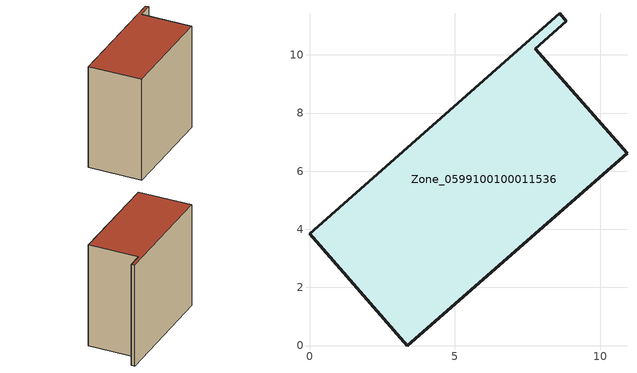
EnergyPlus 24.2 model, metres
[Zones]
Zone_0599100100011536
 floor ground (C_G): 0,3.84 8.61,11.43 8.84,11.17 7.78,10.22 10.93,6.62 3.37,0 z3.7
 wall outside (C_F): 7.78,10.22 8.84,11.17 8.61,11.43 0,3.84 3.37,0 10.93,6.62 7.78,10.22 z3.7:13.72
 roof outside (C_R): 3.37,0 10.93,6.62 7.78,10.22 8.84,11.17 8.61,11.43 0,3.84 z13.72
[BUILDING]
Pand.0599100100011536: North Axis=0; Terrain=City; Loads Convergence Tolerance Value=0.04; Temperature Convergence Tolerance Value=0.4; Solar Distribution=FullExterior; Maximum Number of Warmup Days=25; Minimum Number of Warmup Days=1
[Site:Location]
Rotterdam.The.Hague.AP_ZH_NLD Design_Conditions: Latitude=51.96; Longitude=4.45; Time Zone=1; Elevation=-4.5
[SITE:GROUNDTEMPERATURE:BUILDINGSURFACE]
18, 18, 18, 18, 18, 18, 18, 18, 18, 18, 18, 18
[MATERIAL] Thermal Absorptance=0.9; Solar Absorptance=0.7; Visible Absorptance=0.7
Name | Roughness | Thickness | Conductivity | Density | Specific Heat
G.TI.2015-2018 | MediumSmooth | 0.15 | 0.0428571 | 540 | 1210
F.TI.2015-2018 | Rough | 0.3 | 0.0666667 | 1920 | 840
R.TI.2015-2018 | MediumRough | 0.2 | 0.0333333 | 1500 | 1000
[CONSTRUCTION]
C_G: G.TI.2015-2018
C_F: F.TI.2015-2018
C_R: R.TI.2015-2018
[ZONE]
Zone_0599100100011536: Type=1; Multiplier=1; Ceiling Height=Autocalculate; Volume=Autocalculate; Floor Area=autocalculate; Part of Total Floor Area=Yes
[ZONEINFILTRATION:DESIGNFLOWRATE]
Infil_Zone_0599100100011536: Zone or ZoneList or Space or SpaceList=Zone_0599100100011536; Schedule=AlwaysOn; Design Flow Rate Calculation Method=Flow/Area; Flow Rate per Floor Area=0.0015; Constant Term Coefficient=1; Temperature Term Coefficient=0; Velocity Term Coefficient=0; Velocity Squared Term Coefficient=0
[HVACTEMPLATE:ZONE:IDEALLOADSAIRSYSTEM]
Zone_0599100100011536: Maximum Heating Supply Air Temperature=50; Minimum Cooling Supply Air Temperature=13; Maximum Heating Supply Air Humidity Ratio=0.0156; Minimum Cooling Supply Air Humidity Ratio=0.0077; Heating Limit=NoLimit; Cooling Limit=NoLimit; Dehumidification Control Type=ConstantSensibleHeatRatio; Cooling Sensible Heat Ratio=0.7; Dehumidification Setpoint=60; Humidification Control Type=None; Humidification Setpoint=30; Outdoor Air Method=None; Outdoor Air Flow Rate per Person=0.00944; Outdoor Air Flow Rate per Zone Floor Area=0; Outdoor Air Flow Rate per Zone=0; Demand Controlled Ventilation Type=None; Outdoor Air Economizer Type=NoEconomizer; Heat Recovery Type=None; Sensible Heat Recovery Effectiveness=0.7; Latent Heat Recovery Effectiveness=0.65
[ZONECONTROL:THERMOSTAT]
ThermostatControl_Zone_0599100100011536: Zone or ZoneList=Zone_0599100100011536; Control Type Schedule=DualSetpointControlType; Control 1=Thermostat_Zone_0599100100011536; Temperature Difference Between Cutout And Setpoint=0
[THERMOSTATSETPOINT:DUALSETPOINT]
Thermostat_Zone_0599100100011536: Heating Setpoint Temperature Schedule=HeatingSetpoint_Zone_0599100100011536; Cooling Setpoint Temperature Schedule=CoolingSetpoint_Zone_0599100100011536
[SCHEDULE:COMPACT]
HeatingSetpoint_Zone_0599100100011536: Through: 12/31, For: AllDays, Until: 24:00, 21
CoolingSetpoint_Zone_0599100100011536: Through: 12/31, For: AllDays, Until: 24:00, 24
DualSetpointControlType: Through: 12/31, For: AllDays, Until: 24:00, 4
AlwaysOn: Through: 12/31, For: AllDays, Until: 24:00, 1
